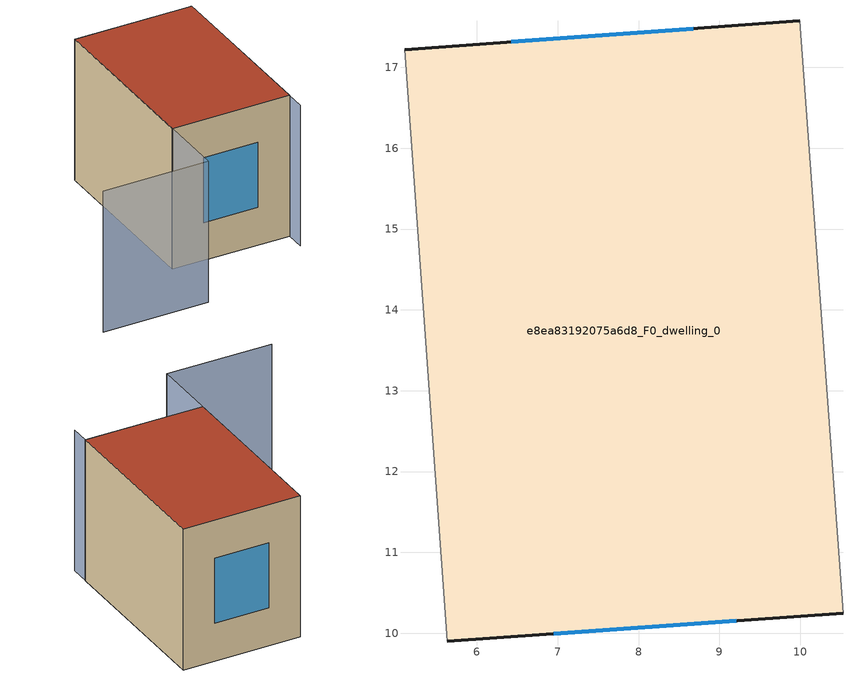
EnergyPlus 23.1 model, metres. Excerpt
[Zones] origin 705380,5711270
e8ea83192075a6d8_F0_dwelling_0
 floor ground (EU_floor_Construction): 9.99,17.57 10.53,10.25 5.63,9.9 5.1,17.22 z0
 wall outside (EU_wall_Construction): 9.99,17.57 5.1,17.22 / 5.63,9.9 10.53,10.25 z0:6
 wall adiabatic (EU_wall_Construction): 10.53,10.25 9.99,17.57 / 5.1,17.22 5.63,9.9 z0:6
 window (EU_Window_Construction): 8.68,17.48 6.42,17.32 / 6.95,10 9.21,10.15 z1.62:4.38
 roof outside (EU_roof_Construction): 10.53,10.25 9.99,17.57 5.1,17.22 5.63,9.9 z6
shading: 5.1,17.22 5.82,7.23 / 5.82,7.23 1.44,6.92 / 10.59,9.46 9.96,17.57 z0:6
[Building]
EU S2 Campaign: North Axis=0; Terrain=City; Solar Distribution=FullExterior
[Site:Location]
London: Latitude=51.5; Longitude=-0.5; Time Zone=0; Elevation=25
[SizingPeriod:WeatherFileDays]
AnnualSizingPeriod: Begin Month=1; Begin Day of Month=1; End Month=12; End Day of Month=31; Day of Week for Start Day=Monday; Use Weather File Daylight Saving Period=No; Use Weather File Rain and Snow Indicators=No
[MATERIAL]
EU_InternalMass_Material: Roughness=MediumRough; Thickness=0.1; Conductivity=1; Density=1800; Specific Heat=900; Thermal Absorptance=0.9; Solar Absorptance=0.7; Visible Absorptance=0.7
[MATERIAL:NOMASS] Roughness=MediumRough; Thermal Absorptance=0.9; Solar Absorptance=0.7; Visible Absorptance=0.7
Name | Thermal Resistance
EU_wall_NoMass | 0.555556
EU_roof_NoMass | 0.510204
EU_floor_NoMass | 1.68919
[WINDOWMATERIAL:SIMPLEGLAZINGSYSTEM]
EU_Window_SimpleGlazing: UFactor=3.96; Solar Heat Gain Coefficient=0.85; Visible Transmittance=0.85
[CONSTRUCTION]
EU_wall_Construction: EU_wall_NoMass
EU_roof_Construction: EU_roof_NoMass
EU_floor_Construction: EU_floor_NoMass
EU_InternalMass_Construction: EU_InternalMass_Material
EU_Window_Construction: EU_Window_SimpleGlazing
[ZONE]
e8ea83192075a6d8_F0_dwelling_0: Type=1; Multiplier=1; Ceiling Height=autocalculate; Volume=216.146; Floor Area=autocalculate; Part of Total Floor Area=Yes
[INTERNALMASS]
e8ea83192075a6d8_F0_dwelling_0_EU_InternalMass: Construction=EU_InternalMass_Construction; Zone or ZoneList=e8ea83192075a6d8_F0_dwelling_0; Surface Area=36.0245
[OTHEREQUIPMENT]
EU_Step8_InternalGain_e8ea83192075a6d8_F0_dwelling_0_f000: Fuel Type=Electricity; Zone or ZoneList or Space or SpaceList=e8ea83192075a6d8_F0_dwelling_0; Schedule=EU_Step8_GainSchedule_e8ea83192075a6d8_F0_dwelling_0_f000; Design Level Calculation Method=Watts/Area; Power per Zone Floor Area=1; Fraction Latent=0; Fraction Radiant=0; Fraction Lost=0; Carbon Dioxide Generation Rate=0; EndUse Subcategory=EU_Step8_InternalGains
[ZONEVENTILATION:DESIGNFLOWRATE]
EU_ConstantAir_e8ea83192075a6d8_F0_dwelling_0: Zone or ZoneList or Space or SpaceList=e8ea83192075a6d8_F0_dwelling_0; Schedule=EU_AlwaysOn; Design Flow Rate Calculation Method=AirChanges/Hour; Air Changes per Hour=0.48; Ventilation Type=Natural; Fan Pressure Rise=0; Fan Total Efficiency=1; Constant Term Coefficient=1; Temperature Term Coefficient=0; Velocity Term Coefficient=0; Velocity Squared Term Coefficient=0; Minimum Indoor Temperature=-100; Maximum Indoor Temperature=100; Delta Temperature=-100; Minimum Outdoor Temperature=-100; Maximum Outdoor Temperature=100; Maximum Wind Speed=40
[HVACTEMPLATE:THERMOSTAT]
EU_HeatOnly_e8ea83192075a6d8_F0_dwelling_0: Constant Heating Setpoint=20; Constant Cooling Setpoint=50
[HVACTEMPLATE:ZONE:IDEALLOADSAIRSYSTEM]
e8ea83192075a6d8_F0_dwelling_0: Template Thermostat=EU_HeatOnly_e8ea83192075a6d8_F0_dwelling_0; System Availability Schedule=EU_AlwaysOn; Maximum Heating Supply Air Temperature=50; Minimum Cooling Supply Air Temperature=13; Maximum Heating Supply Air Humidity Ratio=0.0156; Minimum Cooling Supply Air Humidity Ratio=0.0077; Heating Limit=NoLimit; Cooling Limit=NoLimit; Heating Availability Schedule=EU_AlwaysOn; Cooling Availability Schedule=EU_CoolingOff; Dehumidification Control Type=ConstantSensibleHeatRatio; Cooling Sensible Heat Ratio=0.7; Dehumidification Setpoint=60; Humidification Control Type=None; Humidification Setpoint=30; Outdoor Air Method=None; Outdoor Air Flow Rate per Person=0.00944; Outdoor Air Flow Rate per Zone Floor Area=0; Outdoor Air Flow Rate per Zone=0; Demand Controlled Ventilation Type=None; Outdoor Air Economizer Type=NoEconomizer; Heat Recovery Type=None; Sensible Heat Recovery Effectiveness=0.7; Latent Heat Recovery Effectiveness=0.65
[SIZING:ZONE]
e8ea83192075a6d8_F0_dwelling_0: Zone Cooling Design Supply Air Temperature Input Method=SupplyAirTemperature; Zone Cooling Design Supply Air Temperature=13; Zone Heating Design Supply Air Temperature Input Method=SupplyAirTemperature; Zone Heating Design Supply Air Temperature=50; Zone Cooling Design Supply Air Humidity Ratio=0.008; Zone Heating Design Supply Air Humidity Ratio=0.008; Cooling Design Air Flow Method=DesignDay; Cooling Design Air Flow Rate=0; Cooling Minimum Air Flow per Zone Floor Area=0.000762; Cooling Minimum Air Flow=0; Cooling Minimum Air Flow Fraction=0.2; Heating Design Air Flow Method=DesignDay; Heating Design Air Flow Rate=0; Heating Maximum Air Flow per Zone Floor Area=0.002032; Heating Maximum Air Flow=0.141576; Heating Maximum Air Flow Fraction=0.3; Account for Dedicated Outdoor Air System=No; Dedicated Outdoor Air System Control Strategy=NeutralSupplyAir; Dedicated Outdoor Air Low Setpoint Temperature for Design=autosize; Dedicated Outdoor Air High Setpoint Temperature for Design=autosize; Zone Load Sizing Method=Sensible Load Only No Latent Load; Zone Latent Cooling Design Supply Air Humidity Ratio Input Method=HumidityRatioDifference; Zone Cooling Design Supply Air Humidity Ratio Difference=0.005; Zone Latent Heating Design Supply Air Humidity Ratio Input Method=HumidityRatioDifference; Zone Humidification Design Supply Air Humidity Ratio Difference=0.005
[SCHEDULE:CONSTANT]
Name | Hourly Value
EU_AlwaysOn | 1
EU_CoolingOff | 0
[SCHEDULE:FILE]
EU_Step8_GainSchedule_e8ea83192075a6d8_F0_dwelling_0_f000: File=../../schedules/e8ea83192075a6d8/e8ea83192075a6d8_F0_dwelling_0_f000_gain.csv; Column Number=1; Rows to Skip at Top=0; Number of Hours of Data=8760; Column Separator=Comma; Interpolate to Timestep=No; Minutes per Item=60; Adjust Schedule for Daylight Savings=Yes
